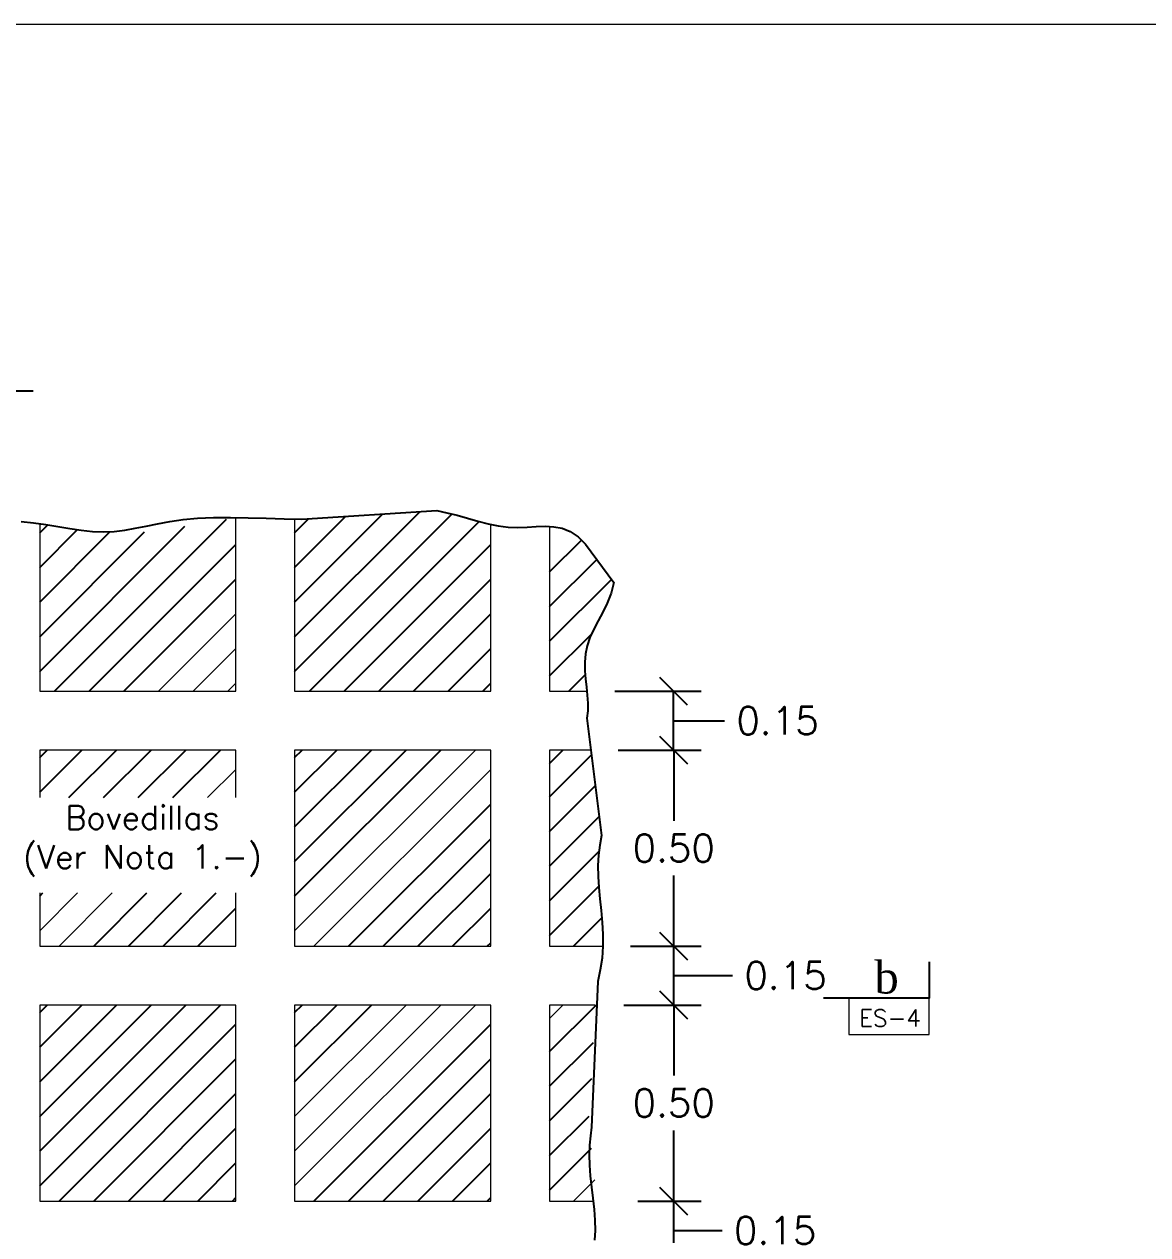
# Model space of a CAD drawing. Header units: metres. Extents: x -44 to 358, y -286 to 66.
# Drawn here: x 6.438 to 9.302, y 20.96 to 24.047 of the extents above; entities that cross this region are included whole.
import ezdxf
from ezdxf.enums import TextEntityAlignment as Align

# ---------------------------------------------------------------- set-up
doc = ezdxf.new("R2010")
doc.units = ezdxf.units.M
doc.header["$LTSCALE"] = 0.3
doc.header["$PDMODE"] = 3
doc.linetypes.add('CONTINUA', pattern=[0])
doc.layers.add('BOVEDILLA', color=8, linetype='Continuous', lineweight=5)
doc.layers.add('DETALLES', color=7, linetype='Continuous', lineweight=20)
for name, color, linetype in [('BP', 3, 'Continuous'), ('DIMTEXTO', 4, 'Continuous'), ('HATCH MUROS', 8, 'Continuous'), ('TEXTOS', 4, 'Continuous')]:
    doc.layers.add(name, color=color, linetype=linetype)
doc.styles.add('RomanS', font='romans.shx')
doc.styles.add('SMPLEX', font='simplex.shx')
doc.styles.add('TIMES', font='times.ttf')
doc.dimstyles.new('DIM-30', dxfattribs={"dimscale": 0.35, "dimtxt": 0.2, "dimasz": 0.2, "dimexe": 0.2, "dimexo": 0.2, "dimgap": 0.1, "dimtad": 0, "dimtih": 1, "dimtoh": 1, "dimzin": 0, "dimdsep": 46, "dimtxsty": 'SMPLEX', "dimblk1": 'OBLIQUE', "dimblk2": 'OBLIQUE', "dimsah": 1, "dimcen": 0.2, "dimclrd": 4, "dimclre": 4, "dimclrt": 4, "dimadec": 0, "dimazin": 0, "dimtfac": 1, "dimtmove": 0, "dimatfit": 3, "dimldrblk": 'OPEN30', "dimfxl": 1, "dimtolj": 1, "dimtzin": 0, "dimarcsym": 0})

# ---------------------------------------------------------------- blocks, each defined once
blk = doc.blocks.new('_OBLIQUE')
at = {"color": 0, "linetype": 'ByBlock'}
blk.add_line((-0.5, -0.5), (0.5, 0.5), dxfattribs=at)
blk = doc.blocks.new('*D461')
at = {"layer": 'DEFPOINTS', "color": 0, "transparency": 16777216}
for p in [(7.9326, 21.0462), (8.0937, 21.0462), (7.9302, 20.8962)]:
    blk.add_point(p, dxfattribs=at)
at = {"layer": 'DIMTEXTO', "color": 4, "lineweight": -2, "transparency": 16777216}
for p, q in [((8.0026, 21.0462), (8.1637, 21.0462)), ((8.0937, 20.8962), (8.0937, 21.0462)), ((8.0937, 20.9712), (8.1471, 20.9712)), ((8.1471, 20.9712), (8.2171, 20.9712)), ((8.0002, 20.8962), (8.1637, 20.8962))]:
    blk.add_line(p, q, dxfattribs=at)
at = {"layer": 'DIMTEXTO', "color": 4, "lineweight": -2, "transparency": 16777216, "xscale": 0.06999999999999999, "yscale": 0.06999999999999999, "zscale": 0.06999999999999999}
for p, rotation in [((8.0937, 21.0462), 90), ((8.0937, 20.8962), 270)]:
    blk.add_blockref('_OBLIQUE', p, dxfattribs=dict(at, rotation=rotation))
at = {"layer": 'DIMTEXTO', "color": 4, "transparency": 16777216, "insert": (8.3521, 20.9712), "char_height": 0.07, "attachment_point": 5, "style": 'SMPLEX'}
blk.add_mtext('\\A1;0.15', dxfattribs=at)
blk = doc.blocks.new('_Open30')
at = {"color": 0, "lineweight": -2}
for p, q in [((-1, 0.268), (0, 0)), ((0, 0), (-1, -0.268)), ((0, 0), (-1, 0))]:
    blk.add_line(p, q, dxfattribs=at)
blk = doc.blocks.new('*D462')
at = {"layer": 'DEFPOINTS', "color": 0, "transparency": 16777216}
for p in [(7.9131, 21.6962), (8.0937, 21.6962), (7.8962, 21.5462)]:
    blk.add_point(p, dxfattribs=at)
at = {"layer": 'DIMTEXTO', "color": 4, "lineweight": -2, "transparency": 16777216}
for p, q in [((7.9831, 21.6962), (8.1637, 21.6962)), ((8.0937, 21.5462), (8.0937, 21.6962)), ((8.0937, 21.6212), (8.1739, 21.6213)), ((8.1739, 21.6213), (8.2439, 21.6213)), ((7.9662, 21.5462), (8.1637, 21.5462))]:
    blk.add_line(p, q, dxfattribs=at)
at = {"layer": 'DIMTEXTO', "color": 4, "lineweight": -2, "transparency": 16777216, "xscale": 0.06999999999999999, "yscale": 0.06999999999999999, "zscale": 0.06999999999999999}
for p, rotation in [((8.0937, 21.6962), 90), ((8.0937, 21.5462), 270)]:
    blk.add_blockref('_OBLIQUE', p, dxfattribs=dict(at, rotation=rotation))
at = {"layer": 'DIMTEXTO', "color": 4, "transparency": 16777216, "insert": (8.3789, 21.6213), "char_height": 0.07, "attachment_point": 5, "style": 'SMPLEX'}
blk.add_mtext('\\A1;0.15', dxfattribs=at)
blk = doc.blocks.new('*D463')
at = {"layer": 'DEFPOINTS', "color": 0, "transparency": 16777216}
for p in [(7.8734, 22.3462), (8.0935, 22.3462), (7.8822, 22.1962)]:
    blk.add_point(p, dxfattribs=at)
at = {"layer": 'DIMTEXTO', "color": 4, "lineweight": -2, "transparency": 16777216}
for p, q in [((7.9434, 22.3462), (8.1635, 22.3462)), ((8.0935, 22.1962), (8.0935, 22.3462)), ((8.0935, 22.2712), (8.1534, 22.2712)), ((8.1534, 22.2712), (8.2234, 22.2712)), ((7.9522, 22.1962), (8.1635, 22.1962))]:
    blk.add_line(p, q, dxfattribs=at)
at = {"layer": 'DIMTEXTO', "color": 4, "lineweight": -2, "transparency": 16777216, "xscale": 0.06999999999999999, "yscale": 0.06999999999999999, "zscale": 0.06999999999999999}
for p, rotation in [((8.0935, 22.3462), 90), ((8.0935, 22.1962), 270)]:
    blk.add_blockref('_OBLIQUE', p, dxfattribs=dict(at, rotation=rotation))
at = {"layer": 'DIMTEXTO', "color": 4, "transparency": 16777216, "insert": (8.3584, 22.2712), "char_height": 0.07, "attachment_point": 5, "style": 'SMPLEX'}
blk.add_mtext('\\A1;0.15', dxfattribs=at)
blk = doc.blocks.new('*D470')
at = {"layer": 'DEFPOINTS', "color": 0, "transparency": 16777216}
for p in [(7.9622, 22.1962), (7.9131, 21.6962), (8.0937, 21.6962)]:
    blk.add_point(p, dxfattribs=at)
at = {"layer": 'DIMTEXTO', "color": 4, "lineweight": -2, "transparency": 16777216}
for p, q in [((8.0322, 22.1962), (8.1637, 22.1962)), ((8.0937, 22.1962), (8.0937, 22.0162)), ((8.0937, 21.6962), (8.0937, 21.8762)), ((7.9831, 21.6962), (8.1637, 21.6962))]:
    blk.add_line(p, q, dxfattribs=at)
at = {"layer": 'DIMTEXTO', "color": 4, "lineweight": -2, "transparency": 16777216, "xscale": 0.06999999999999999, "yscale": 0.06999999999999999, "zscale": 0.06999999999999999}
for p, rotation in [((8.0937, 22.1962), 90), ((8.0937, 21.6962), 270)]:
    blk.add_blockref('_OBLIQUE', p, dxfattribs=dict(at, rotation=rotation))
at = {"layer": 'DIMTEXTO', "color": 4, "transparency": 16777216, "insert": (8.0937, 21.9462), "char_height": 0.07, "attachment_point": 5, "style": 'SMPLEX'}
blk.add_mtext('\\A1;0.50', dxfattribs=at)
blk = doc.blocks.new('*D471')
at = {"layer": 'DEFPOINTS', "color": 0, "transparency": 16777216}
for p in [(7.9622, 21.5462), (7.9326, 21.0462), (8.0937, 21.0462)]:
    blk.add_point(p, dxfattribs=at)
at = {"layer": 'DIMTEXTO', "color": 4, "lineweight": -2, "transparency": 16777216}
for p, q in [((8.0322, 21.5462), (8.1637, 21.5462)), ((8.0937, 21.5462), (8.0937, 21.3662)), ((8.0937, 21.0462), (8.0937, 21.2262)), ((8.0026, 21.0462), (8.1637, 21.0462))]:
    blk.add_line(p, q, dxfattribs=at)
at = {"layer": 'DIMTEXTO', "color": 4, "lineweight": -2, "transparency": 16777216, "xscale": 0.06999999999999999, "yscale": 0.06999999999999999, "zscale": 0.06999999999999999}
for p, rotation in [((8.0937, 21.5462), 90), ((8.0937, 21.0462), 270)]:
    blk.add_blockref('_OBLIQUE', p, dxfattribs=dict(at, rotation=rotation))
at = {"layer": 'DIMTEXTO', "color": 4, "transparency": 16777216, "insert": (8.0937, 21.2962), "char_height": 0.07, "attachment_point": 5, "style": 'SMPLEX'}
blk.add_mtext('\\A1;0.50', dxfattribs=at)

msp = doc.modelspace()

# ---------------------------------------------------------------- linework, layer by layer
at = {"color": 8, "linetype": 'CONTINUA', "lineweight": 0, "ltscale": 5}
msp.add_line((3.5833333, 24.047245), (13.0833333, 24.047245), dxfattribs=at)
at = {"layer": 'BOVEDILLA'}
for p, q in [((6.7800545, 22.3462233), (6.9772432, 22.543412)), ((6.8684428, 22.3462233), (6.9772432, 22.4550237)), ((6.9568312, 22.3462233), (6.9772432, 22.3666353)), ((6.8169396, 22.0750501), (6.9381127, 22.1962233)), ((7.1272432, 21.7353538), (7.5881127, 22.1962233)), ((6.9053279, 22.0750501), (6.9772432, 22.1469654)), ((6.9053279, 22.0750501), (6.9772432, 22.1469654)), ((7.1765011, 21.6962233), (7.6272432, 22.1469654)), ((6.4772432, 21.7353538), (6.5738868, 21.8319973)), ((6.5265011, 21.6962233), (6.6622751, 21.8319973)), ((7.1272432, 21.2621305), (7.411336, 21.5462233)), ((7.1272432, 21.1737421), (7.4997244, 21.5462233)), ((7.1272432, 21.0853538), (7.5881127, 21.5462233)), ((7.7772432, 21.5121483), (7.8113182, 21.5462233)), ((7.8381127, 21.0462233), (7.8924127, 21.1005232))]:
    msp.add_line(p, q, dxfattribs=at)
for points in [[(6.4771883, 22.7739123), (6.4772432, 22.3462233), (6.9772432, 22.3462233), (6.9772432, 22.7872728)], [(7.1272432, 22.7852274), (7.1272432, 22.3462233), (7.6272432, 22.3462233), (7.6272432, 22.772005)], [(7.7772432, 22.7664235), (7.7772432, 22.3462233), (7.8723326, 22.3462233)], [(6.9772432, 22.0750501), (6.9772432, 22.1962233), (6.4772432, 22.1962233), (6.4772432, 22.0750501)], [(7.8821788, 22.1962233), (7.7772432, 22.1962233), (7.7772432, 21.6962233), (7.9131139, 21.6962233)], [(6.4772432, 21.8319973), (6.4772432, 21.6962233), (6.9772432, 21.6962233), (6.9772432, 21.8319973)], [(7.8932259, 21.5462233), (7.7772432, 21.5462233), (7.7772432, 21.0462233), (7.887525, 21.0462233)]]:
    msp.add_lwpolyline(points, dxfattribs=at)
for points in [[(7.1272432, 21.6962233), (7.6272432, 21.6962233), (7.6272432, 22.1962233), (7.1272432, 22.1962233)], [(6.4772432, 21.0462233), (6.9772432, 21.0462233), (6.9772432, 21.5462233), (6.4772432, 21.5462233)], [(7.1272432, 21.0462233), (7.6272432, 21.0462233), (7.6272432, 21.5462233), (7.1272432, 21.5462233)]]:
    msp.add_lwpolyline(points, close=True, dxfattribs=at)
at = {"layer": 'BP'}
msp.add_lwpolyline([(6.4303231, 22.7793152), (6.4616485, 22.7761498), (6.4927281, 22.7716747), (6.5234389, 22.7665446), (6.553658, 22.7614146), (6.5832624, 22.7569394), (6.6121294, 22.7537741), (6.6401358, 22.7525734), (6.6672783, 22.7537877), (6.6940316, 22.7570486), (6.7209898, 22.761783), (6.748747, 22.7674178), (6.7778973, 22.7733801), (6.8090349, 22.7790969), (6.842754, 22.783995), (6.8796486, 22.7875014), (6.9200568, 22.7892172), (6.9632923, 22.7894389), (7.0084126, 22.7886373), (7.0544754, 22.7872832), (7.1005382, 22.7858472), (7.1456585, 22.7848), (7.4893605, 22.8069642), (7.5154991, 22.8016363), (7.5418426, 22.7949168), (7.5682476, 22.7875014), (7.5945706, 22.780086), (7.6206683, 22.7733665), (7.6463972, 22.7680386), (7.6716139, 22.7647982), (7.6961989, 22.7640342), (7.7201283, 22.7649074), (7.7434021, 22.7662718), (7.7660203, 22.7669812), (7.7879829, 22.7658897), (7.8092899, 22.7618512), (7.8299414, 22.7537195), (7.8499372, 22.7403487), (7.8691955, 22.7209745), (7.9409053, 22.6233849), (7.9338815, 22.596326), (7.9242763, 22.5712727), (7.9130935, 22.5478362), (7.9013371, 22.5256276), (7.8900109, 22.5042581), (7.8801188, 22.4833388), (7.8726648, 22.4624809), (7.8683658, 22.4413843), (7.8667917, 22.4201034), (7.8672253, 22.3987817), (7.8689497, 22.3775622), (7.8712477, 22.3565884), (7.8734023, 22.3360034), (7.8746964, 22.3159504), (7.874413, 22.2965729), (7.872074, 22.2779424), (7.9091497, 21.9781049), (7.9053083, 21.9534063), (7.9022454, 21.9280119), (7.9006371, 21.9016965), (7.9009444, 21.8743033), (7.9027678, 21.8459482), (7.9054926, 21.8168154), (7.9085043, 21.7870891), (7.9111881, 21.7569535), (7.9129296, 21.7265927), (7.9131139, 21.6961911), (7.9111266, 21.6659326), (7.9065818, 21.6359573), (7.9000087, 21.6062276), (7.8842709, 21.2349785), (7.8811056, 21.2125789), (7.8788007, 21.1892379), (7.8779095, 21.1645257), (7.8787973, 21.1381693), (7.8810783, 21.1105237), (7.8841787, 21.0821004), (7.887525, 21.053411), (7.8905436, 21.0249672), (7.8926606, 20.9972806), (7.8933026, 20.9708629), (7.8918958, 20.9462258)], dxfattribs=at)
msp.add_lwpolyline([(6.4303231, 22.7793152), (6.4616485, 22.7761498), (6.4927281, 22.7716747), (6.5234389, 22.7665446), (6.553658, 22.7614146), (6.5832624, 22.7569394), (6.6121294, 22.7537741), (6.6401358, 22.7525734), (6.6672783, 22.7537877), (6.6940316, 22.7570486), (6.7209898, 22.761783), (6.748747, 22.7674178), (6.7778973, 22.7733801), (6.8090349, 22.7790969), (6.842754, 22.783995), (6.8796486, 22.7875014), (6.9200568, 22.7892172), (6.9632923, 22.7894389), (7.0084126, 22.7886373), (7.0544754, 22.7872832), (7.1005382, 22.7858472), (7.1456585, 22.7848), (7.4893605, 22.8069642), (7.5154991, 22.8016363), (7.5418426, 22.7949168), (7.5682476, 22.7875014), (7.5945706, 22.780086), (7.6206683, 22.7733665), (7.6463972, 22.7680386), (7.6716139, 22.7647982), (7.6961989, 22.7640342), (7.7201283, 22.7649074), (7.7434021, 22.7662718), (7.7660203, 22.7669812), (7.7879829, 22.7658897), (7.8092899, 22.7618512), (7.8299414, 22.7537195), (7.8499372, 22.7403487), (7.8691955, 22.7209745), (7.9409053, 22.6233849), (7.9338815, 22.596326), (7.9242763, 22.5712727), (7.9130935, 22.5478362), (7.9013371, 22.5256276), (7.8900109, 22.5042581), (7.8801188, 22.4833388), (7.8726648, 22.4624809), (7.8683658, 22.4413843), (7.8667917, 22.4201034), (7.8672253, 22.3987817), (7.8689497, 22.3775622), (7.8712477, 22.3565884), (7.8734023, 22.3360034), (7.8746964, 22.3159504), (7.874413, 22.2965729), (7.872074, 22.2779424), (7.9091497, 21.9781049), (7.9053083, 21.9534063), (7.9022454, 21.9280119), (7.9006371, 21.9016965), (7.9009444, 21.8743033), (7.9027678, 21.8459482), (7.9054926, 21.8168154), (7.9085043, 21.7870891), (7.9111881, 21.7569535), (7.9129296, 21.7265927), (7.9131139, 21.6961911), (7.9111266, 21.6659326), (7.9065818, 21.6359573), (7.9000087, 21.6062276), (7.8842709, 21.2349785), (7.8811056, 21.2125789), (7.8788007, 21.1892379), (7.8779095, 21.1645257), (7.8787973, 21.1381693), (7.8810783, 21.1105237), (7.8841787, 21.0821004), (7.887525, 21.053411), (7.8905436, 21.0249672), (7.8926606, 20.9972806), (7.8933026, 20.9708629), (7.8918958, 20.9462258)], dxfattribs=at)
at = {"layer": 'DETALLES', "color": 6, "lineweight": 25, "ltscale": 0.01}
for points in [[(6.4605333, 23.1118843), (6.3679162, 23.1118843), (6.3679162, 22.8312584)], [(8.7449312, 21.6563125), (8.7449312, 21.5636955), (8.4759542, 21.5636955)]]:
    msp.add_lwpolyline(points, dxfattribs=at)
at = {"layer": 'DETALLES', "color": 8, "lineweight": 9, "ltscale": 0.01}
msp.add_lwpolyline([(8.7449312, 21.4712103), (8.7449312, 21.5636955), (8.5403605, 21.5636955), (8.5403605, 21.4712103)], close=True, dxfattribs=at)
at = {"layer": 'HATCH MUROS'}
for p, q in [((6.5148894, 22.3462233), (6.9537016, 22.7850355)), ((7.1272432, 22.4853538), (7.4460614, 22.804172)), ((7.1272432, 22.3969654), (7.528578, 22.7983002)), ((7.1272432, 22.5737421), (7.3515803, 22.7980792)), ((7.1272432, 22.6621305), (7.2570992, 22.7919864)), ((7.1272432, 22.7505188), (7.1626181, 22.7858937)), ((6.477214, 22.5737129), (6.656821, 22.7533199)), ((6.4772432, 22.7505188), (6.4975874, 22.770863)), ((6.4772432, 22.3969654), (6.8474279, 22.76715)), ((6.4772432, 22.6621305), (6.5735243, 22.7584115)), ((6.4772432, 22.4853538), (6.7446655, 22.7527761)), ((7.1648894, 22.3462233), (7.597896, 22.7792298)), ((6.6032778, 22.3462233), (6.9772432, 22.7201887)), ((7.2532778, 22.3462233), (7.6272432, 22.7201887)), ((7.7772432, 22.6505188), (7.8584794, 22.731755)), ((7.7772432, 22.5621305), (7.8975287, 22.682416)), ((6.6916661, 22.3462233), (6.9772432, 22.6318004)), ((7.3416661, 22.3462233), (7.6272432, 22.6318004)), ((7.7772432, 22.4737421), (7.9349672, 22.6314661)), ((7.4300545, 22.3462233), (7.6272432, 22.543412)), ((7.7772432, 22.3853538), (7.884506, 22.4926165)), ((7.5184428, 22.3462233), (7.6272432, 22.4550237)), ((7.8265011, 22.3462233), (7.8681147, 22.3878369)), ((7.6068312, 22.3462233), (7.6272432, 22.3666353)), ((6.4772432, 22.1772955), (6.496171, 22.1962233)), ((6.4772432, 22.0889072), (6.5845594, 22.1962233)), ((6.5517745, 22.0750501), (6.6729477, 22.1962233)), ((6.6401629, 22.0750501), (6.761336, 22.1962233)), ((6.7285512, 22.0750501), (6.8497244, 22.1962233)), ((6.7285512, 22.0750501), (6.8497244, 22.1962233)), ((6.8169396, 22.0750501), (6.9381127, 22.1962233)), ((7.1272432, 22.1772955), (7.146171, 22.1962233)), ((7.1272432, 22.0889072), (7.2345594, 22.1962233)), ((7.1272432, 22.0005188), (7.3229477, 22.1962233)), ((7.1272432, 21.9121305), (7.411336, 22.1962233)), ((7.1272432, 21.8237421), (7.4997244, 22.1962233)), ((7.7772432, 22.1621483), (7.8113182, 22.1962233)), ((7.7772432, 22.0772955), (7.8837186, 22.1837708)), ((7.7772432, 21.9889072), (7.8934453, 22.1051092)), ((7.2648894, 21.6962233), (7.6272432, 22.0585771)), ((7.7772432, 21.9005188), (7.903172, 22.0264476)), ((7.3532778, 21.6962233), (7.6272432, 21.9701887)), ((7.7772432, 21.8121305), (7.9034963, 21.9383836)), ((7.4416661, 21.6962233), (7.6272432, 21.8818004)), ((6.4772432, 21.8237421), (6.4854985, 21.8319973)), ((6.6148894, 21.6962233), (6.7506635, 21.8319973)), ((6.7032778, 21.6962233), (6.8390518, 21.8319973)), ((6.7916661, 21.6962233), (6.9274402, 21.8319973)), ((7.7772432, 21.7237421), (7.9025673, 21.8490662)), ((6.8800545, 21.6962233), (6.9772432, 21.793412)), ((7.5300545, 21.6962233), (7.6272432, 21.793412)), ((7.8381127, 21.6962233), (7.9101786, 21.7682891)), ((7.6184428, 21.6962233), (7.6272432, 21.7050237)), ((6.4772432, 21.5272955), (6.496171, 21.5462233)), ((6.4772432, 21.4389072), (6.5845594, 21.5462233)), ((6.4772432, 21.3505188), (6.6729477, 21.5462233)), ((6.4772432, 21.2621305), (6.761336, 21.5462233)), ((6.4772432, 21.1737421), (6.8497244, 21.5462233)), ((6.4772432, 21.0853538), (6.9381127, 21.5462233)), ((7.1272432, 21.5272955), (7.146171, 21.5462233)), ((7.1272432, 21.4389072), (7.2345594, 21.5462233)), ((7.1272432, 21.3505188), (7.3229477, 21.5462233)), ((7.7772432, 21.4272955), (7.896171, 21.5462233)), ((6.5265011, 21.0462233), (6.9772432, 21.4969654)), ((7.1765011, 21.0462233), (7.6272432, 21.4969654)), ((7.7772432, 21.3389072), (7.8891827, 21.4508467)), ((6.6148894, 21.0462233), (6.9772432, 21.4085771)), ((7.2648894, 21.0462233), (7.6272432, 21.4085771)), ((7.7772432, 21.2505188), (7.88527, 21.3585455)), ((6.7032778, 21.0462233), (6.9772432, 21.3201887)), ((7.3532778, 21.0462233), (7.6272432, 21.3201887)), ((7.7772432, 21.1621305), (7.8779659, 21.2628531)), ((6.7916661, 21.0462233), (6.9772432, 21.2318004)), ((7.4416661, 21.0462233), (7.6272432, 21.2318004)), ((7.7772432, 21.0737421), (7.8843273, 21.1808262)), ((6.8800545, 21.0462233), (6.9772432, 21.143412)), ((7.5300545, 21.0462233), (7.6272432, 21.143412)), ((6.9684428, 21.0462233), (6.9772432, 21.0550237)), ((7.6184428, 21.0462233), (7.6272432, 21.0550237))]:
    msp.add_line(p, q, dxfattribs=at)

# ---------------------------------------------------------------- texts
at = {"layer": 'TEXTOS', "color": 4, "ltscale": 0.5, "style": 'TIMES'}
msp.add_text('b', height=0.0824796, rotation=360, dxfattribs=at).set_placement((8.6674881, 21.550874), align=Align.BOTTOM_RIGHT)
at = {"layer": 'TEXTOS', "color": 4, "ltscale": 0.5, "style": 'SMPLEX'}
msp.add_text('ES-4', height=0.04318934, rotation=360, dxfattribs=at).set_placement((8.6453354, 21.5128287), align=Align.MIDDLE_CENTER)
at = {"layer": 'TEXTOS', "color": 4, "insert": (6.7393127, 21.963992), "char_height": 0.06, "attachment_point": 5, "style": 'RomanS'}
msp.add_mtext('Bovedillas\\P(Ver Nota {\\Fsimplex|c0;1.-})', dxfattribs=at)

# ---------------------------------------------------------------- dimensions: what is measured, and where the dimension line sits
at = {"layer": 'DIMTEXTO'}
for base, p1, p2, picture, middle in [((8.0934664, 22.3462233), (7.8821788, 22.1962233), (7.8734023, 22.3462233), '*D463', (8.2584431, 22.2711575)), ((8.0936934, 21.6961911), (7.896171, 21.5462233), (7.9131139, 21.6961911), '*D462', (8.2788595, 21.6213027)), ((8.0936934, 21.0461911), (7.9302394, 20.8961911), (7.9326384, 21.0461911), '*D461', (8.252133, 20.9711911))]:
    dim = msp.add_linear_dim(base=base, p1=p1, p2=p2, angle=90, dimstyle='DIM-30', override={"dimtxsty": 'SMPLEX', "dimtmove": 1}, dxfattribs=at)
    dim.commit()
    dim.dimension.update_dxf_attribs({"geometry": picture, "text_midpoint": middle, "dimtype": 160})
for base, p1, p2, picture, middle in [((8.0936934, 21.6961911), (7.9621788, 22.1962233), (7.9131139, 21.6961911), '*D470', (8.0936934, 21.9462072)), ((8.0936934, 21.0461911), (7.9621788, 21.5462233), (7.9326384, 21.0461911), '*D471', (8.0936934, 21.2962072))]:
    dim = msp.add_linear_dim(base=base, p1=p1, p2=p2, angle=90, dimstyle='DIM-30', override={"dimtxsty": 'SMPLEX', "dimtmove": 1}, dxfattribs=at)
    dim.commit()
    dim.dimension.update_dxf_attribs({"geometry": picture, "text_midpoint": middle})

doc.saveas('drawing.dxf')
